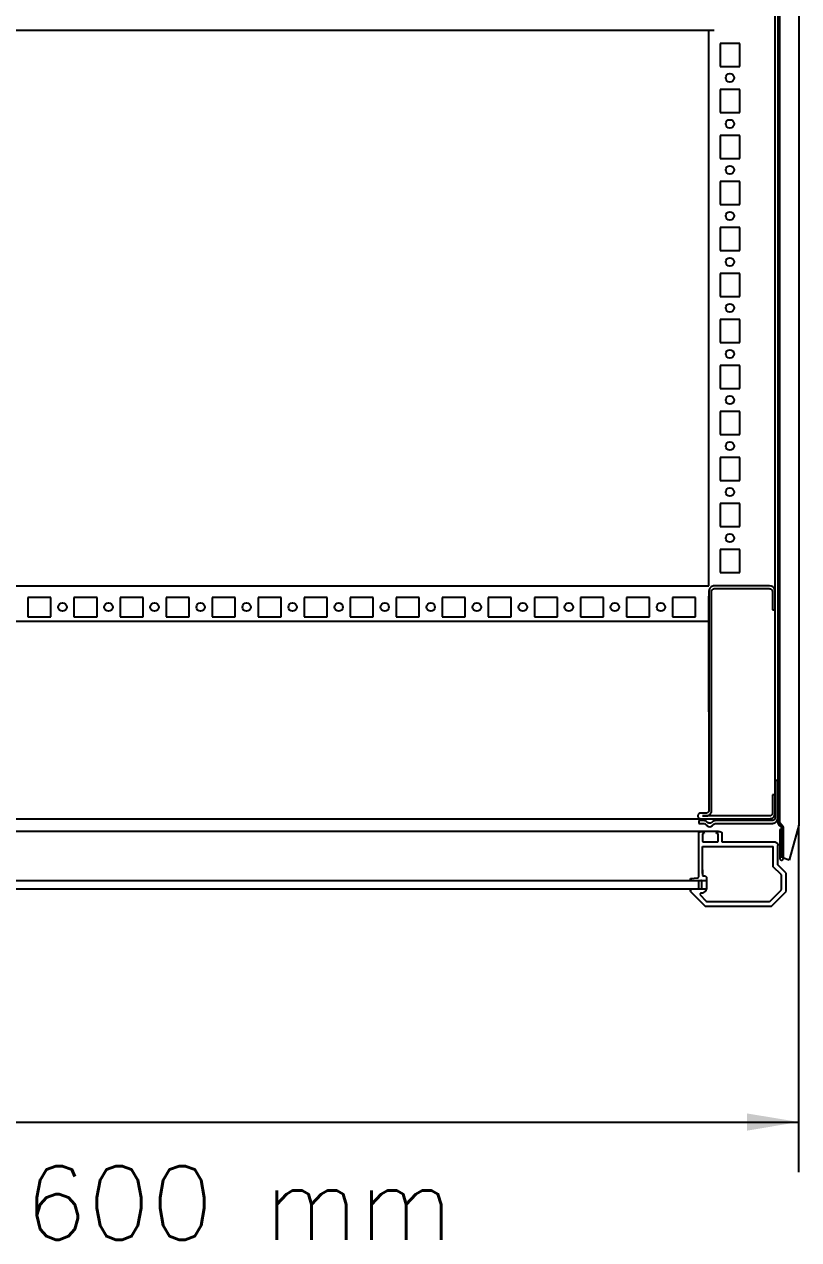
# Model space of a CAD drawing. Extents: x 4.4 to 40.4, y -48.2 to -29.9.
# Drawn here: x 6.073 to 8.176, y -47.449 to -44.148 of the extents above; entities that cross this region are included whole.
import ezdxf
from ezdxf.enums import TextEntityAlignment as Align

# ---------------------------------------------------------------- set-up
doc = ezdxf.new("R2010")
doc.units = 0
doc.header["$LTSCALE"] = 1200
doc.header["$MEASUREMENT"] = 0
doc.layers.get('0').update_dxf_attribs({"linetype": 'CONTINUOUS'})
doc.layers.get('DEFPOINTS').update_dxf_attribs({"linetype": 'CONTINUOUS'})
doc.styles.add('ROMANS', font='ROMANS.shx', dxfattribs={"height": 0.12})

msp = doc.modelspace()

# ---------------------------------------------------------------- linework, layer by layer
at = {"color": 7}
for p, q in [((8.112, -46.258), (8.112, -44.0946)), ((8.1195, -44.0871), (8.1195, -46.316)), ((8.1246, -46.3169), (8.1246, -44.0871)), ((8.176, -44.0871), (8.176, -46.3231)), ((5.3946, -44.1633), (7.932, -44.1633)), ((5.607, -44.1633), (7.947, -44.1633)), ((7.932, -45.6731), (7.932, -44.1633)), ((7.9633, -44.1995), (7.9633, -44.262)), ((8.0158, -44.1995), (7.9633, -44.1995)), ((8.0158, -44.262), (8.0158, -44.1995)), ((7.9633, -44.262), (8.0158, -44.262)), ((7.9633, -44.3245), (7.9633, -44.387)), ((8.0158, -44.3245), (7.9633, -44.3245)), ((8.0158, -44.387), (8.0158, -44.3245)), ((7.9633, -44.387), (8.0158, -44.387)), ((7.9633, -44.4495), (7.9633, -44.512)), ((8.0158, -44.4495), (7.9633, -44.4495)), ((8.0158, -44.512), (8.0158, -44.4495)), ((7.9633, -44.512), (8.0158, -44.512)), ((7.9633, -44.5745), (7.9633, -44.637)), ((8.0158, -44.5745), (7.9633, -44.5745)), ((8.0158, -44.637), (8.0158, -44.5745)), ((7.9633, -44.637), (8.0158, -44.637)), ((7.9633, -44.6995), (7.9633, -44.762)), ((8.0158, -44.6995), (7.9633, -44.6995)), ((8.0158, -44.762), (8.0158, -44.6995)), ((7.9633, -44.762), (8.0158, -44.762)), ((7.9633, -44.8245), (7.9633, -44.887)), ((8.0158, -44.8245), (7.9633, -44.8245)), ((8.0158, -44.887), (8.0158, -44.8245)), ((7.9633, -44.887), (8.0158, -44.887)), ((7.9633, -44.9495), (7.9633, -45.012)), ((8.0158, -44.9495), (7.9633, -44.9495)), ((8.0158, -45.012), (8.0158, -44.9495)), ((7.9633, -45.012), (8.0158, -45.012)), ((7.9633, -45.0745), (7.9633, -45.137)), ((8.0158, -45.0745), (7.9633, -45.0745)), ((8.0158, -45.137), (8.0158, -45.0745)), ((7.9633, -45.137), (8.0158, -45.137)), ((7.9633, -45.1995), (7.9633, -45.262)), ((8.0158, -45.1995), (7.9633, -45.1995)), ((8.0158, -45.262), (8.0158, -45.1995)), ((7.9633, -45.262), (8.0158, -45.262)), ((7.9633, -45.3245), (7.9633, -45.387)), ((8.0158, -45.3245), (7.9633, -45.3245)), ((8.0158, -45.387), (8.0158, -45.3245)), ((7.9633, -45.387), (8.0158, -45.387)), ((7.9633, -45.4495), (7.9633, -45.512)), ((8.0158, -45.4495), (7.9633, -45.4495)), ((8.0158, -45.512), (8.0158, -45.4495)), ((7.9633, -45.512), (8.0158, -45.512)), ((7.9633, -45.5745), (7.9633, -45.637)), ((8.0158, -45.5745), (7.9633, -45.5745)), ((8.0158, -45.637), (8.0158, -45.5745)), ((7.9633, -45.637), (8.0158, -45.637)), ((5.3946, -45.6731), (7.932, -45.6731)), ((7.9327, -45.6837), (7.932, -45.6881)), ((7.932, -45.6881), (7.932, -46.2831)), ((7.9336, -45.6815), (7.9327, -45.6837)), ((7.9348, -45.6794), (7.9336, -45.6815)), ((7.9364, -45.6775), (7.9348, -45.6794)), ((7.9383, -45.6759), (7.9364, -45.6775)), ((7.9404, -45.6746), (7.9383, -45.6759)), ((7.9395, -45.6881), (7.9396, -45.687)), ((7.9395, -46.2831), (7.9395, -45.6881)), ((7.9395, -45.6881), (7.9395, -45.6881)), ((7.9396, -45.687), (7.9399, -45.6859)), ((7.9399, -45.6859), (7.9403, -45.6848)), ((7.9403, -45.6848), (7.9409, -45.6837)), ((7.9426, -45.6738), (7.9404, -45.6746)), ((7.9409, -45.6837), (7.9417, -45.6828)), ((7.9417, -45.6828), (7.9427, -45.682)), ((7.9449, -45.6733), (7.9426, -45.6738)), ((7.9427, -45.682), (7.9437, -45.6814)), ((7.9437, -45.6814), (7.9448, -45.6809)), ((7.9448, -45.6809), (7.947, -45.6806)), ((7.947, -45.6731), (7.9449, -45.6733)), ((8.097, -45.6731), (7.947, -45.6731)), ((7.947, -45.6731), (7.947, -45.6731)), ((7.947, -45.6806), (8.097, -45.6806)), ((8.1014, -45.6738), (8.097, -45.6731)), ((8.097, -45.6806), (8.0981, -45.6807)), ((8.097, -45.6806), (8.097, -45.6806)), ((8.0981, -45.6807), (8.0992, -45.6809)), ((8.0992, -45.6809), (8.1003, -45.6814)), ((8.1003, -45.6814), (8.1014, -45.682)), ((8.1037, -45.6746), (8.1014, -45.6738)), ((8.1014, -45.682), (8.1023, -45.6828)), ((8.1023, -45.6828), (8.1031, -45.6837)), ((8.1031, -45.6837), (8.1038, -45.6848)), ((8.1058, -45.6759), (8.1037, -45.6746)), ((8.1038, -45.6848), (8.1042, -45.6859)), ((8.1042, -45.6859), (8.1045, -45.6881)), ((8.1045, -45.6881), (8.1045, -45.7381)), ((8.1076, -45.6775), (8.1058, -45.6759)), ((8.1092, -45.6794), (8.1076, -45.6775)), ((8.1105, -45.6815), (8.1092, -45.6794)), ((8.1114, -45.6837), (8.1105, -45.6815)), ((8.1119, -45.6859), (8.1114, -45.6837)), ((8.112, -45.6881), (8.1119, -45.6859)), ((8.112, -45.7381), (8.112, -45.6881)), ((8.112, -45.6881), (8.112, -45.6881)), ((6.1458, -45.7043), (6.0833, -45.7043)), ((6.0833, -45.7043), (6.0833, -45.7568)), ((6.1458, -45.7568), (6.1458, -45.7043)), ((6.2708, -45.7043), (6.2083, -45.7043)), ((6.2083, -45.7043), (6.2083, -45.7568)), ((6.2708, -45.7568), (6.2708, -45.7043)), ((6.3958, -45.7043), (6.3333, -45.7043)), ((6.3333, -45.7043), (6.3333, -45.7568)), ((6.3958, -45.7568), (6.3958, -45.7043)), ((6.5208, -45.7043), (6.4583, -45.7043)), ((6.4583, -45.7043), (6.4583, -45.7568)), ((6.5208, -45.7568), (6.5208, -45.7043)), ((6.6458, -45.7043), (6.5833, -45.7043)), ((6.5833, -45.7043), (6.5833, -45.7568)), ((6.6458, -45.7568), (6.6458, -45.7043)), ((6.7708, -45.7043), (6.7083, -45.7043)), ((6.7083, -45.7043), (6.7083, -45.7568)), ((6.7708, -45.7568), (6.7708, -45.7043)), ((6.8958, -45.7043), (6.8333, -45.7043)), ((6.8333, -45.7043), (6.8333, -45.7568)), ((6.8958, -45.7568), (6.8958, -45.7043)), ((7.0208, -45.7043), (6.9583, -45.7043)), ((6.9583, -45.7043), (6.9583, -45.7568)), ((7.0208, -45.7568), (7.0208, -45.7043)), ((7.1458, -45.7043), (7.0833, -45.7043)), ((7.0833, -45.7043), (7.0833, -45.7568)), ((7.1458, -45.7568), (7.1458, -45.7043)), ((7.2708, -45.7043), (7.2083, -45.7043)), ((7.2083, -45.7043), (7.2083, -45.7568)), ((7.2708, -45.7568), (7.2708, -45.7043)), ((7.3958, -45.7043), (7.3333, -45.7043)), ((7.3333, -45.7043), (7.3333, -45.7568)), ((7.3958, -45.7568), (7.3958, -45.7043)), ((7.4583, -45.7043), (7.4583, -45.7568)), ((7.5208, -45.7043), (7.4583, -45.7043)), ((7.5208, -45.7568), (7.5208, -45.7043)), ((7.5833, -45.7043), (7.5833, -45.7568)), ((7.6458, -45.7043), (7.5833, -45.7043)), ((7.6458, -45.7568), (7.6458, -45.7043)), ((7.7083, -45.7043), (7.7083, -45.7568)), ((7.7708, -45.7043), (7.7083, -45.7043)), ((7.7708, -45.7568), (7.7708, -45.7043)), ((7.8333, -45.7043), (7.8333, -45.7568)), ((7.8958, -45.7043), (7.8333, -45.7043)), ((7.8958, -45.7568), (7.8958, -45.7043)), ((7.932, -46.0156), (7.932, -45.7006)), ((6.0833, -45.7568), (6.1458, -45.7568)), ((6.2083, -45.7568), (6.2708, -45.7568)), ((6.3333, -45.7568), (6.3958, -45.7568)), ((6.4583, -45.7568), (6.5208, -45.7568)), ((6.5833, -45.7568), (6.6458, -45.7568)), ((6.7083, -45.7568), (6.7708, -45.7568)), ((6.8333, -45.7568), (6.8958, -45.7568)), ((6.9583, -45.7568), (7.0208, -45.7568)), ((7.0833, -45.7568), (7.1458, -45.7568)), ((7.2083, -45.7568), (7.2708, -45.7568)), ((7.3333, -45.7568), (7.3958, -45.7568)), ((7.4583, -45.7568), (7.5208, -45.7568)), ((7.5833, -45.7568), (7.6458, -45.7568)), ((7.7083, -45.7568), (7.7708, -45.7568)), ((7.8333, -45.7568), (7.8958, -45.7568)), ((8.1045, -45.7381), (8.112, -45.7381)), ((5.607, -45.7691), (7.932, -45.7691)), ((7.932, -46.2156), (7.932, -46.2756)), ((8.1195, -46.2021), (8.112, -46.2021)), ((8.112, -46.2021), (8.112, -46.3031)), ((8.1195, -46.3031), (8.1195, -46.2021)), ((8.1045, -46.2406), (8.1045, -46.2906)), ((8.112, -46.2406), (8.1045, -46.2406)), ((8.112, -46.2906), (8.112, -46.2406)), ((7.932, -46.2842), (7.9317, -46.2853)), ((7.932, -46.2756), (7.932, -46.2756)), ((7.932, -46.2831), (7.932, -46.2842)), ((7.932, -46.2831), (7.932, -46.2831)), ((7.9389, -46.2875), (7.9395, -46.2831)), ((5.3946, -46.3056), (7.9095, -46.3056)), ((7.9024, -46.2959), (7.902, -46.2981)), ((7.902, -46.2981), (7.9021, -46.2992)), ((7.902, -46.2981), (7.902, -46.2981)), ((7.902, -46.2981), (7.902, -46.2981)), ((7.9021, -46.2992), (7.9024, -46.3003)), ((7.9028, -46.2948), (7.9024, -46.2959)), ((7.9024, -46.3003), (7.9028, -46.3014)), ((7.9034, -46.2937), (7.9028, -46.2948)), ((7.9028, -46.3014), (7.9034, -46.3025)), ((7.9042, -46.2928), (7.9034, -46.2937)), ((7.9034, -46.3025), (7.9042, -46.3034)), ((7.9052, -46.292), (7.9042, -46.2928)), ((7.9042, -46.3034), (7.9052, -46.3042)), ((7.9171, -46.3106), (7.9045, -46.3106)), ((7.9045, -46.3106), (7.9045, -46.3181)), ((7.9045, -46.3181), (7.9169, -46.3181)), ((7.9062, -46.2914), (7.9052, -46.292)), ((7.9052, -46.3042), (7.9062, -46.3048)), ((7.9073, -46.2909), (7.9062, -46.2914)), ((7.9062, -46.3048), (7.9073, -46.3053)), ((7.9084, -46.2907), (7.9073, -46.2909)), ((7.9073, -46.3053), (7.9095, -46.3056)), ((7.9095, -46.2906), (7.9084, -46.2907)), ((7.9245, -46.2906), (7.9095, -46.2906)), ((7.9095, -46.2906), (7.9095, -46.2906)), ((7.9095, -46.3056), (8.097, -46.3056)), ((8.097, -46.2981), (7.915, -46.2981)), ((7.915, -46.2981), (7.9245, -46.2981)), ((7.9169, -46.3181), (7.9174, -46.3181)), ((7.9169, -46.3181), (7.9169, -46.3181)), ((7.919, -46.3107), (7.9171, -46.3106)), ((7.9174, -46.3181), (7.9179, -46.3182)), ((7.9179, -46.3182), (7.9184, -46.3182)), ((7.9199, -46.3109), (7.919, -46.3107)), ((7.9208, -46.3111), (7.9199, -46.3109)), ((7.9218, -46.3113), (7.9208, -46.3111)), ((7.9227, -46.3117), (7.9218, -46.3113)), ((7.9235, -46.3121), (7.9227, -46.3117)), ((7.9244, -46.3125), (7.9235, -46.3121)), ((7.9252, -46.313), (7.9244, -46.3125)), ((7.9267, -46.2903), (7.9245, -46.2906)), ((7.9245, -46.2981), (7.9267, -46.2979)), ((7.9245, -46.2981), (7.9245, -46.2981)), ((7.926, -46.3135), (7.9252, -46.313)), ((7.926, -46.3135), (7.926, -46.3135)), ((7.9301, -46.3166), (7.926, -46.3135)), ((7.9278, -46.2898), (7.9267, -46.2903)), ((7.9267, -46.2979), (7.9289, -46.2974)), ((7.9289, -46.2892), (7.9278, -46.2898)), ((7.9298, -46.2884), (7.9289, -46.2892)), ((7.9289, -46.2974), (7.9312, -46.2966)), ((7.9306, -46.2875), (7.9298, -46.2884)), ((7.9317, -46.3175), (7.9301, -46.3166)), ((7.9313, -46.2864), (7.9306, -46.2875)), ((7.9312, -46.2966), (7.9333, -46.2953)), ((7.9317, -46.2853), (7.9313, -46.2864)), ((7.9326, -46.3178), (7.9317, -46.3175)), ((7.9336, -46.3179), (7.9326, -46.3178)), ((7.9333, -46.2953), (7.9351, -46.2937)), ((7.9345, -46.318), (7.9336, -46.3179)), ((7.9355, -46.3179), (7.9345, -46.318)), ((7.9351, -46.2937), (7.9367, -46.2918)), ((7.9365, -46.3178), (7.9355, -46.3179)), ((7.9374, -46.3175), (7.9365, -46.3178)), ((7.9367, -46.2918), (7.938, -46.2897)), ((7.9382, -46.317), (7.9374, -46.3175)), ((7.938, -46.2897), (7.9389, -46.2875)), ((7.939, -46.3166), (7.9382, -46.317)), ((7.9431, -46.3135), (7.939, -46.3166)), ((7.939, -46.3166), (7.939, -46.3166)), ((7.9447, -46.3125), (7.9431, -46.3135)), ((7.9455, -46.3121), (7.9447, -46.3125)), ((7.9464, -46.3117), (7.9455, -46.3121)), ((7.9473, -46.3113), (7.9464, -46.3117)), ((7.9482, -46.3111), (7.9473, -46.3113)), ((7.9492, -46.3109), (7.9482, -46.3111)), ((7.9501, -46.3107), (7.9492, -46.3109)), ((7.9511, -46.3106), (7.9501, -46.3107)), ((7.9506, -46.3182), (7.9511, -46.3182)), ((7.952, -46.3106), (7.9511, -46.3106)), ((7.9511, -46.3182), (7.952, -46.3181)), ((8.1045, -46.3106), (7.952, -46.3106)), ((7.952, -46.3106), (7.952, -46.3106)), ((7.952, -46.3181), (8.1045, -46.3181)), ((8.0992, -46.2978), (8.097, -46.2981)), ((8.097, -46.3056), (8.0992, -46.3054)), ((8.097, -46.3056), (8.097, -46.3056)), ((8.1003, -46.2973), (8.0992, -46.2978)), ((8.0992, -46.3054), (8.1014, -46.3049)), ((8.1014, -46.2967), (8.1003, -46.2973)), ((8.1023, -46.2959), (8.1014, -46.2967)), ((8.1014, -46.3049), (8.1037, -46.3041)), ((8.1031, -46.295), (8.1023, -46.2959)), ((8.1038, -46.2939), (8.1031, -46.295)), ((8.1037, -46.3041), (8.1058, -46.3028)), ((8.1042, -46.2928), (8.1038, -46.2939)), ((8.1045, -46.2917), (8.1042, -46.2928)), ((8.1045, -46.2906), (8.1045, -46.2917)), ((8.1045, -46.2906), (8.1045, -46.2906)), ((8.1067, -46.3103), (8.1045, -46.3106)), ((8.1045, -46.3181), (8.1067, -46.3179)), ((8.1045, -46.3181), (8.1045, -46.3181)), ((8.1058, -46.3028), (8.1076, -46.3012)), ((8.1078, -46.3098), (8.1067, -46.3103)), ((8.1067, -46.3179), (8.1089, -46.3174)), ((8.1076, -46.3012), (8.1092, -46.2993)), ((8.1089, -46.3092), (8.1078, -46.3098)), ((8.1098, -46.3084), (8.1089, -46.3092)), ((8.1089, -46.3174), (8.1112, -46.3166)), ((8.1092, -46.2993), (8.1105, -46.2972)), ((8.1106, -46.3075), (8.1098, -46.3084)), ((8.1105, -46.2972), (8.1114, -46.295)), ((8.1113, -46.3064), (8.1106, -46.3075)), ((8.1112, -46.3166), (8.1133, -46.3153)), ((8.1117, -46.3053), (8.1113, -46.3064)), ((8.1114, -46.295), (8.112, -46.2906)), ((8.112, -46.3042), (8.1117, -46.3053)), ((8.112, -46.3031), (8.112, -46.3042)), ((8.112, -46.3031), (8.112, -46.3031)), ((8.1133, -46.3153), (8.1151, -46.3137)), ((8.1151, -46.3137), (8.1167, -46.3118)), ((8.1167, -46.3118), (8.118, -46.3097)), ((8.118, -46.3097), (8.1189, -46.3075)), ((8.1189, -46.3075), (8.1195, -46.3031)), ((8.1195, -46.316), (8.1196, -46.3168)), ((8.1195, -46.316), (8.1195, -46.316)), ((8.1196, -46.3168), (8.1197, -46.3176)), ((8.1197, -46.3176), (8.1198, -46.3183)), ((8.1246, -46.3168), (8.1245, -46.316)), ((8.1247, -46.3172), (8.1246, -46.3168)), ((8.1345, -46.3281), (8.1246, -46.3169)), ((8.1248, -46.3176), (8.1247, -46.3172)), ((8.1249, -46.3179), (8.1248, -46.3176)), ((8.1251, -46.3183), (8.1249, -46.3179)), ((7.958, -46.3407), (5.4428, -46.3407)), ((7.9045, -46.3457), (7.9046, -46.3449)), ((7.9045, -46.4506), (7.9045, -46.3457)), ((7.9045, -46.3457), (7.9045, -46.3457)), ((7.9046, -46.3449), (7.9048, -46.3442)), ((7.9048, -46.3442), (7.905, -46.3434)), ((7.905, -46.3434), (7.9055, -46.3427)), ((7.9055, -46.3427), (7.906, -46.3421)), ((7.906, -46.3421), (7.9066, -46.3416)), ((7.9066, -46.3416), (7.9073, -46.3412)), ((7.9073, -46.3412), (7.9081, -46.3409)), ((7.9081, -46.3409), (7.9095, -46.3407)), ((7.9095, -46.3407), (7.914, -46.3407)), ((7.914, -46.3407), (7.914, -46.3407)), ((7.914, -46.3407), (7.9148, -46.3407)), ((7.9146, -46.3474), (7.9145, -46.3481)), ((7.9145, -46.3481), (7.9145, -46.3657)), ((7.9148, -46.347), (7.9146, -46.3474)), ((7.9148, -46.3407), (7.9155, -46.3409)), ((7.915, -46.3467), (7.9148, -46.347)), ((7.9153, -46.3464), (7.915, -46.3467)), ((7.9156, -46.3461), (7.9153, -46.3464)), ((7.9155, -46.3409), (7.9162, -46.3412)), ((7.9159, -46.3459), (7.9156, -46.3461)), ((7.9163, -46.3458), (7.9159, -46.3459)), ((7.9162, -46.3412), (7.9169, -46.3416)), ((7.9167, -46.3457), (7.9163, -46.3458)), ((7.917, -46.3457), (7.9167, -46.3457)), ((7.9169, -46.3416), (7.9176, -46.3421)), ((7.919, -46.3457), (7.917, -46.3457)), ((7.917, -46.3457), (7.917, -46.3457)), ((7.9176, -46.3421), (7.9181, -46.3427)), ((7.9181, -46.3427), (7.9185, -46.3434)), ((7.9184, -46.3182), (7.9189, -46.3184)), ((7.9185, -46.3434), (7.9188, -46.3442)), ((7.9188, -46.3442), (7.919, -46.3457)), ((7.9189, -46.3184), (7.9194, -46.3185)), ((7.919, -46.3457), (7.919, -46.3457)), ((7.9194, -46.3185), (7.9199, -46.3187)), ((7.9199, -46.3187), (7.9203, -46.3189)), ((7.9203, -46.3189), (7.9208, -46.3192)), ((7.9208, -46.3192), (7.9216, -46.3197)), ((7.9216, -46.3197), (7.9279, -46.3247)), ((7.9409, -46.3245), (7.9475, -46.3196)), ((7.9475, -46.3196), (7.9479, -46.3193)), ((7.9475, -46.3196), (7.9475, -46.3196)), ((7.9479, -46.3193), (7.9483, -46.3191)), ((7.9483, -46.3191), (7.9488, -46.3188)), ((7.9488, -46.3188), (7.9492, -46.3186)), ((7.9492, -46.3186), (7.9497, -46.3185)), ((7.9497, -46.3185), (7.9501, -46.3183)), ((7.9501, -46.3183), (7.9506, -46.3182)), ((7.953, -46.3457), (7.9531, -46.3449)), ((7.955, -46.3457), (7.953, -46.3457)), ((7.953, -46.3457), (7.953, -46.3457)), ((7.953, -46.3457), (7.953, -46.3457)), ((7.9531, -46.3449), (7.9533, -46.3442)), ((7.9533, -46.3442), (7.9535, -46.3434)), ((7.9535, -46.3434), (7.954, -46.3427)), ((7.954, -46.3427), (7.9545, -46.3421)), ((7.9545, -46.3421), (7.9551, -46.3416)), ((7.9558, -46.3458), (7.955, -46.3457)), ((7.9551, -46.3416), (7.9558, -46.3412)), ((7.9558, -46.3412), (7.9566, -46.3409)), ((7.9561, -46.3459), (7.9558, -46.3458)), ((7.9565, -46.3461), (7.9561, -46.3459)), ((7.9568, -46.3464), (7.9565, -46.3461)), ((7.9566, -46.3409), (7.958, -46.3407)), ((7.9571, -46.3467), (7.9568, -46.3464)), ((7.9573, -46.347), (7.9571, -46.3467)), ((7.9574, -46.3474), (7.9573, -46.347)), ((7.9575, -46.3478), (7.9574, -46.3474)), ((7.9575, -46.3481), (7.9575, -46.3478)), ((7.9575, -46.3657), (7.9575, -46.3481)), ((7.9575, -46.3481), (7.9575, -46.3481)), ((7.958, -46.3407), (7.9625, -46.3407)), ((7.9625, -46.3407), (7.9625, -46.3407)), ((7.9625, -46.3407), (7.9633, -46.3407)), ((7.9633, -46.3407), (7.964, -46.3409)), ((7.964, -46.3409), (7.9647, -46.3412)), ((7.9647, -46.3412), (7.9654, -46.3416)), ((7.9654, -46.3416), (7.9661, -46.3421)), ((7.9661, -46.3421), (7.9666, -46.3427)), ((7.9666, -46.3427), (7.967, -46.3434)), ((7.967, -46.3434), (7.9673, -46.3442)), ((7.9673, -46.3442), (7.9675, -46.3457)), ((7.9675, -46.3457), (7.9675, -46.3682)), ((8.1198, -46.3183), (8.12, -46.3191)), ((8.12, -46.3191), (8.1203, -46.3199)), ((8.1203, -46.3199), (8.1206, -46.3206)), ((8.1206, -46.3206), (8.121, -46.3213)), ((8.121, -46.3213), (8.1215, -46.3219)), ((8.1215, -46.3219), (8.1225, -46.3231)), ((8.1225, -46.3231), (8.1281, -46.3287)), ((8.1245, -46.3352), (8.1245, -46.4131)), ((8.1295, -46.3352), (8.1245, -46.3352)), ((8.1253, -46.3186), (8.1251, -46.3183)), ((8.1255, -46.319), (8.1253, -46.3186)), ((8.1257, -46.3193), (8.1255, -46.319)), ((8.126, -46.3196), (8.1257, -46.3193)), ((8.126, -46.3196), (8.126, -46.3196)), ((8.1316, -46.3252), (8.126, -46.3196)), ((8.1281, -46.3287), (8.1283, -46.329)), ((8.1281, -46.3287), (8.1281, -46.3287)), ((8.1283, -46.329), (8.1286, -46.3293)), ((8.1286, -46.3293), (8.1288, -46.3296)), ((8.1288, -46.3296), (8.129, -46.33)), ((8.129, -46.33), (8.1292, -46.3303)), ((8.1292, -46.3303), (8.1293, -46.3307)), ((8.1293, -46.3307), (8.1294, -46.3311)), ((8.1294, -46.3311), (8.1295, -46.3315)), ((8.1295, -46.3315), (8.1295, -46.3323)), ((8.1295, -46.3323), (8.1295, -46.4119)), ((8.1295, -46.4119), (8.1295, -46.3352)), ((8.1326, -46.3264), (8.1316, -46.3252)), ((8.1331, -46.327), (8.1326, -46.3264)), ((8.1334, -46.3277), (8.1331, -46.327)), ((8.1338, -46.3284), (8.1334, -46.3277)), ((8.134, -46.3292), (8.1338, -46.3284)), ((8.1343, -46.3299), (8.134, -46.3292)), ((8.1344, -46.3307), (8.1343, -46.3299)), ((8.1345, -46.3315), (8.1344, -46.3307)), ((8.1345, -46.4127), (8.1345, -46.3281)), ((8.1345, -46.3323), (8.1345, -46.3315)), ((8.1345, -46.4131), (8.1345, -46.3323)), ((8.1345, -46.3323), (8.1345, -46.3323)), ((8.176, -46.3231), (8.1506, -46.4181)), ((7.9145, -46.3657), (7.9145, -46.3657)), ((7.9145, -46.3657), (7.9146, -46.366)), ((7.9145, -46.3807), (8.107, -46.3807)), ((7.9145, -46.4547), (7.9145, -46.3807)), ((7.9146, -46.366), (7.9146, -46.3664)), ((7.9146, -46.3664), (7.9148, -46.3668)), ((7.9148, -46.3668), (7.915, -46.3671)), ((7.915, -46.3671), (7.9153, -46.3674)), ((7.9153, -46.3674), (7.9156, -46.3677)), ((7.9156, -46.3677), (7.9159, -46.3679)), ((7.9159, -46.3679), (7.9163, -46.368)), ((7.9163, -46.368), (7.917, -46.3682)), ((7.917, -46.3682), (7.955, -46.3682)), ((7.955, -46.3682), (7.9554, -46.3681)), ((7.955, -46.3682), (7.955, -46.3682)), ((7.9554, -46.3681), (7.9558, -46.368)), ((7.9558, -46.368), (7.9561, -46.3679)), ((7.9561, -46.3679), (7.9565, -46.3677)), ((7.9565, -46.3677), (7.9568, -46.3674)), ((7.9568, -46.3674), (7.9571, -46.3671)), ((7.9571, -46.3671), (7.9573, -46.3668)), ((7.9573, -46.3668), (7.9574, -46.3664)), ((7.9574, -46.3664), (7.9575, -46.3657)), ((7.9675, -46.3682), (8.1095, -46.3682)), ((8.107, -46.4358), (8.107, -46.3807)), ((8.1095, -46.3682), (8.1095, -46.3682)), ((8.1095, -46.3682), (8.111, -46.3683)), ((8.111, -46.3683), (8.1125, -46.3686)), ((8.1125, -46.3686), (8.1139, -46.3692)), ((8.1139, -46.3692), (8.1153, -46.37)), ((8.1153, -46.37), (8.1166, -46.3711)), ((8.1166, -46.3711), (8.1177, -46.3723)), ((8.1177, -46.3723), (8.1185, -46.3737)), ((8.1185, -46.3737), (8.1191, -46.3752)), ((8.1191, -46.3752), (8.1195, -46.3782)), ((8.1195, -46.4307), (8.1195, -46.3782)), ((8.1195, -46.3782), (8.1195, -46.3782)), ((8.1245, -46.4131), (8.1246, -46.4138)), ((8.1245, -46.4131), (8.1245, -46.4131)), ((8.1246, -46.4138), (8.1248, -46.4146)), ((8.1248, -46.4146), (8.125, -46.4153)), ((8.125, -46.4153), (8.1255, -46.416)), ((8.1255, -46.416), (8.126, -46.4167)), ((8.126, -46.4167), (8.1266, -46.4172)), ((8.1266, -46.4172), (8.1273, -46.4176)), ((8.1317, -46.4176), (8.1324, -46.4172)), ((8.1324, -46.4172), (8.1331, -46.4167)), ((8.1331, -46.4167), (8.1336, -46.416)), ((8.1336, -46.416), (8.134, -46.4153)), ((8.134, -46.4153), (8.1343, -46.4146)), ((8.1343, -46.4146), (8.1345, -46.4131)), ((8.1506, -46.4181), (8.1345, -46.4127)), ((7.9045, -46.4634), (7.9045, -46.442)), ((7.9145, -46.4446), (7.9145, -46.4584)), ((8.1281, -46.4569), (8.107, -46.4358)), ((8.142, -46.4532), (8.1195, -46.4307)), ((8.1273, -46.4176), (8.1281, -46.4179)), ((8.1281, -46.4179), (8.1295, -46.4181)), ((8.1295, -46.4181), (8.1303, -46.4181)), ((8.1295, -46.4181), (8.1295, -46.4181)), ((8.1295, -46.4181), (8.1295, -46.4181)), ((8.1303, -46.4181), (8.131, -46.4179)), ((8.131, -46.4179), (8.1317, -46.4176)), ((7.9255, -46.4743), (5.4519, -46.4743)), ((7.882, -46.4676), (7.9023, -46.4658)), ((7.882, -46.4706), (7.882, -46.4676)), ((7.888, -46.4746), (7.882, -46.4706)), ((7.9104, -46.4731), (7.888, -46.4746)), ((7.9023, -46.4658), (7.9023, -46.4658)), ((7.9023, -46.4658), (7.9026, -46.4658)), ((7.9026, -46.4658), (7.9029, -46.4657)), ((7.9029, -46.4657), (7.9033, -46.4655)), ((7.9033, -46.4655), (7.9036, -46.4653)), ((7.9036, -46.4653), (7.9039, -46.465)), ((7.9039, -46.465), (7.9041, -46.4647)), ((7.9041, -46.4647), (7.9043, -46.4644)), ((7.9043, -46.4644), (7.9044, -46.4641)), ((7.9044, -46.4641), (7.9045, -46.4634)), ((7.9049, -46.4957), (7.9049, -46.4743)), ((7.9112, -46.4733), (7.9104, -46.4731)), ((7.9115, -46.4734), (7.9112, -46.4733)), ((7.9119, -46.4736), (7.9115, -46.4734)), ((7.9123, -46.4739), (7.9119, -46.4736)), ((7.9125, -46.4743), (7.9123, -46.4739)), ((7.9128, -46.4746), (7.9125, -46.4743)), ((7.9129, -46.475), (7.9128, -46.4746)), ((7.913, -46.4754), (7.9129, -46.475)), ((7.913, -46.4758), (7.913, -46.4754)), ((7.913, -46.4932), (7.913, -46.4758)), ((7.913, -46.4758), (7.913, -46.4758)), ((7.9145, -46.4584), (7.9145, -46.4584)), ((7.9145, -46.4584), (7.9146, -46.4588)), ((7.9146, -46.4588), (7.9146, -46.4591)), ((7.9146, -46.4591), (7.9148, -46.4595)), ((7.9148, -46.4595), (7.915, -46.4598)), ((7.915, -46.4598), (7.9153, -46.4602)), ((7.9153, -46.4602), (7.9156, -46.4604)), ((7.9156, -46.4604), (7.9159, -46.4606)), ((7.9159, -46.4606), (7.9163, -46.4608)), ((7.9163, -46.4608), (7.917, -46.4609)), ((7.917, -46.4609), (7.9205, -46.4609)), ((7.9205, -46.4609), (7.9205, -46.4609)), ((7.9205, -46.4609), (7.9213, -46.4609)), ((7.9213, -46.4609), (7.922, -46.4611)), ((7.922, -46.4611), (7.9227, -46.4614)), ((7.9227, -46.4614), (7.9234, -46.4618)), ((7.9234, -46.4618), (7.9241, -46.4624)), ((7.9241, -46.4624), (7.9246, -46.463)), ((7.9246, -46.463), (7.925, -46.4637)), ((7.925, -46.4637), (7.9253, -46.4644)), ((7.9253, -46.4644), (7.9255, -46.4659)), ((7.9255, -46.4659), (7.9255, -46.4932)), ((8.1286, -46.4575), (8.1281, -46.4569)), ((8.1288, -46.4578), (8.1286, -46.4575)), ((8.129, -46.4581), (8.1288, -46.4578)), ((8.1292, -46.4585), (8.129, -46.4581)), ((8.1293, -46.4589), (8.1292, -46.4585)), ((8.1294, -46.4592), (8.1293, -46.4589)), ((8.1295, -46.4596), (8.1294, -46.4592)), ((8.1295, -46.46), (8.1295, -46.4596)), ((8.1295, -46.4604), (8.1295, -46.46)), ((8.1295, -46.4959), (8.1295, -46.4604)), ((8.1295, -46.4604), (8.1295, -46.4604)), ((8.142, -46.5032), (8.142, -46.4532)), ((5.4519, -46.4957), (7.9253, -46.4957)), ((7.882, -46.4957), (7.882, -46.5032)), ((7.882, -46.5032), (7.882, -46.4957)), ((7.882, -46.4957), (7.9105, -46.4957)), ((7.882, -46.5032), (7.922, -46.5432)), ((7.9082, -46.5097), (7.908, -46.5103)), ((7.908, -46.5103), (7.908, -46.5109)), ((7.908, -46.5109), (7.9081, -46.5115)), ((7.9081, -46.5115), (7.9086, -46.5124)), ((7.9085, -46.5091), (7.9082, -46.5097)), ((7.909, -46.5087), (7.9085, -46.5091)), ((7.9086, -46.5124), (7.9241, -46.529)), ((7.9095, -46.5084), (7.909, -46.5087)), ((7.91, -46.5082), (7.9095, -46.5084)), ((7.9105, -46.5082), (7.91, -46.5082)), ((7.9105, -46.4957), (7.9109, -46.4956)), ((7.9105, -46.4957), (7.9105, -46.4957)), ((7.9149, -46.5075), (7.9105, -46.5082)), ((7.9105, -46.5082), (7.9105, -46.5082)), ((7.9105, -46.5082), (7.9105, -46.5082)), ((7.9109, -46.4956), (7.9113, -46.4955)), ((7.9113, -46.4955), (7.9116, -46.4954)), ((7.9116, -46.4954), (7.912, -46.4952)), ((7.912, -46.4952), (7.9123, -46.4949)), ((7.9123, -46.4949), (7.9126, -46.4946)), ((7.9126, -46.4946), (7.9128, -46.4943)), ((7.9128, -46.4943), (7.9129, -46.4939)), ((7.9129, -46.4939), (7.913, -46.4932)), ((7.9172, -46.5066), (7.9149, -46.5075)), ((7.9193, -46.5054), (7.9172, -46.5066)), ((7.9211, -46.5038), (7.9193, -46.5054)), ((7.9227, -46.5019), (7.9211, -46.5038)), ((7.924, -46.4998), (7.9227, -46.5019)), ((7.9249, -46.4976), (7.924, -46.4998)), ((7.9254, -46.4953), (7.9249, -46.4976)), ((7.9255, -46.4932), (7.9254, -46.4953)), ((7.9255, -46.4932), (7.9255, -46.4932)), ((8.0983, -46.5292), (8.1281, -46.4994)), ((8.102, -46.5432), (8.142, -46.5032)), ((8.1281, -46.4994), (8.1283, -46.4992)), ((8.1281, -46.4994), (8.1281, -46.4994)), ((8.1283, -46.4992), (8.1286, -46.4988)), ((8.1286, -46.4988), (8.1288, -46.4985)), ((8.1288, -46.4985), (8.129, -46.4982)), ((8.129, -46.4982), (8.1292, -46.4978)), ((8.1292, -46.4978), (8.1293, -46.4974)), ((8.1293, -46.4974), (8.1294, -46.4971)), ((8.1294, -46.4971), (8.1295, -46.4967)), ((8.1295, -46.4967), (8.1295, -46.4959)), ((7.922, -46.5432), (8.102, -46.5432)), ((7.9241, -46.529), (7.9241, -46.529)), ((7.9241, -46.529), (7.9243, -46.5293)), ((7.9243, -46.5293), (7.9246, -46.5296)), ((7.9246, -46.5296), (7.925, -46.5298)), ((7.925, -46.5298), (7.9253, -46.53)), ((7.9253, -46.53), (7.9257, -46.5302)), ((7.9257, -46.5302), (7.9261, -46.5304)), ((7.9261, -46.5304), (7.9265, -46.5305)), ((7.9265, -46.5305), (7.9269, -46.5306)), ((7.9269, -46.5306), (7.9277, -46.5307)), ((7.9277, -46.5307), (7.9973, -46.5307)), ((7.962, -46.5307), (8.0948, -46.5307)), ((8.0948, -46.5307), (8.0952, -46.5306)), ((8.0948, -46.5307), (8.0948, -46.5307)), ((8.0952, -46.5306), (8.0956, -46.5306)), ((8.0956, -46.5306), (8.0959, -46.5305)), ((8.0959, -46.5305), (8.0963, -46.5304)), ((8.0963, -46.5304), (8.0967, -46.5303)), ((8.0967, -46.5303), (8.0971, -46.5301)), ((8.0971, -46.5301), (8.0974, -46.5299)), ((8.0974, -46.5299), (8.0977, -46.5297)), ((8.0977, -46.5297), (8.0983, -46.5292))]:
    msp.add_line(p, q, dxfattribs=at)
at = {"color": 8, "linetype": 'ByBlock'}
for p, q in [((8.176, -47.2658), (8.176, -46.3231)), ((8.176, -47.2658), (8.176, -46.3231)), ((5.316, -47.1294), (8.176, -47.1294))]:
    msp.add_line(p, q, dxfattribs=at)
at = {"color": 7}
for centre in [(7.9895, -44.2932), (7.9895, -44.4182), (7.9895, -44.5432), (7.9895, -44.6682), (7.9895, -44.7932), (7.9895, -44.9182), (7.9895, -45.0432), (7.9895, -45.1682), (7.9895, -45.2932), (7.9895, -45.4182), (7.9895, -45.5432), (6.177, -45.7306), (6.302, -45.7306), (6.427, -45.7306), (6.552, -45.7306), (6.677, -45.7306), (6.802, -45.7306), (6.927, -45.7306), (7.052, -45.7306), (7.177, -45.7306), (7.302, -45.7306), (7.427, -45.7306), (7.552, -45.7306), (7.677, -45.7306), (7.802, -45.7306)]:
    msp.add_circle(centre, 0.0115, dxfattribs=at)
msp.add_arc((7.9343, -46.3179), 0.00936, 227.1165, 314.6973, dxfattribs=at)
at = {"color": 8, "linetype": 'ByBlock'}
msp.add_solid([(8.036, -47.1061), (8.036, -47.1528), (8.176, -47.1294)], dxfattribs=at)
at = {"layer": 'DEFPOINTS', "color": 0, "linetype": 'ByBlock'}
for p in [(7.932, -44.7922), (7.932, -44.9199)]:
    msp.add_point(p, dxfattribs=at)

# ---------------------------------------------------------------- texts
at = {"color": 8, "linetype": 'ByBlock', "style": 'ROMANS'}
msp.add_text('600 mm', height=0.2, dxfattribs=at).set_placement((6.6563, -47.349), align=Align.MIDDLE)

doc.saveas('drawing.dxf')
